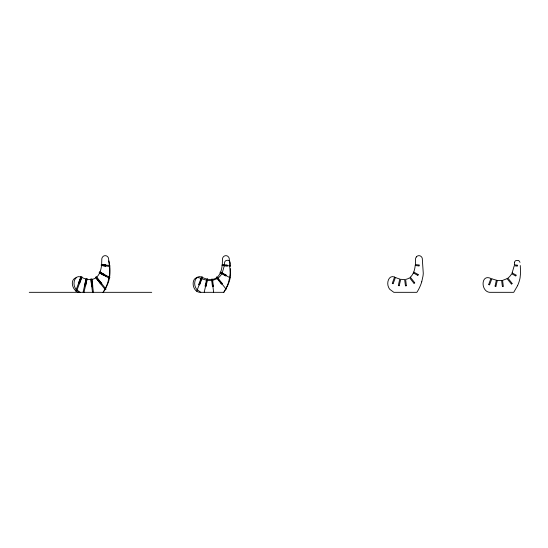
<?xml version="1.0" encoding="UTF-8"?>
<svg xmlns="http://www.w3.org/2000/svg" width="548" height="548" viewBox="0 0 548 548"><rect width="100%" height="100%" fill="white"/><g stroke="black" fill="none" stroke-linecap="round" stroke-linejoin="round"><path stroke-width="0.82" d="M91.55 285.755L90.941 279.521A14.577 14.577 0 0 1 87.016 279.206L85.673 285.638M514.524 262.478L514.353 264.725M84.467 285.419L85.488 285.782M224.433 264.725L224.605 262.478A2.439 2.439 0 0 1 226.303 260.506C229.05 259.19 231.105 262.444 230.318 265.033M109.244 264.903L108.552 258.485A3.809 3.809 0 0 0 107.874 257.026L107.161 256.313A3.254 3.254 0 0 0 103.346 256.245L102.62 256.944A3.857 3.857 0 0 0 101.791 259.423L101.675 263.656A42.525 42.525 0 0 1 101.599 264.554L101.503 265.499A26.907 26.907 0 0 1 100.024 272.068M105.696 265.972L105.798 265.068M226.057 265.944L226.16 265.026M227.331 266.088L227.434 265.17M419.124 265.944L419.227 265.026M517.25 266.088L517.353 265.17M224.303 265.773L222.214 272.904M84.508 285.905L86.057 279.028A25.598 25.598 0 0 1 81.748 277.446M205.171 285.905L206.726 279.028A25.598 25.598 0 0 1 202.418 277.446M398.382 285.275L399.793 279.028A25.598 25.598 0 0 1 395.485 277.446M495.091 285.905L496.372 280.22M83.097 292.132L85.557 281.323M85.591 281.179L86.221 278.391M83.988 292.337L86.447 281.521M86.474 281.384L87.111 278.589M204.212 292.235L206.665 281.425M206.699 281.282L207.336 278.487M206.075 286.111L207.651 279.24A14.577 14.577 0 0 0 211.583 279.521L212.412 286.138M399.286 285.481L400.718 279.24A14.577 14.577 0 0 0 404.65 279.521L405.417 285.597M495.995 286.111L497.31 280.384M421.741 281.802L422.994 276.069A34.675 34.675 0 0 0 423.262 273.294L422.282 258.485A3.809 3.809 0 0 0 421.611 257.026L420.891 256.313A3.254 3.254 0 0 0 417.083 256.245L416.35 256.944M198.842 284.316L201.52 277.055M392.347 283.131L394.587 277.055M488.761 284.316L490.905 278.48C480.808 273.589 480.623 291.31 489.528 292.324L513.729 292.324L517.565 285.679M81.104 276.432L75.686 291.057L76.542 291.372L81.96 276.754M196.78 291.214L202.198 276.596M81.714 277.466L79.563 283.665L79.159 283.659M199.712 284.638L202.383 277.466M393.217 283.453L395.45 277.466M489.631 284.638L491.816 278.829M227.646 285.679L223.81 292.324L199.616 292.324C190.731 291.331 190.814 273.603 200.979 278.453M512.133 272.904L514.223 265.773L516.942 266.061M99.578 272.911L100.017 272.109L104.367 274.48M104.38 275.082L104.038 275.514M104.517 274.829L104.394 274.445M105.456 276.124L105.894 275.322M109.436 278.295L109.867 277.5M224.851 275.439L225.297 274.63M225.851 275.986L226.297 275.171M417.925 275.439L418.364 274.63M515.771 275.986L516.216 275.171M105.524 288.556L106.976 285.679A34.606 34.606 0 0 0 109.497 277.911C110.326 272.329 110.251 266.301 108.805 260.958M105.284 288.988L103.14 292.324M221.748 273.781L221.522 274.158A13.947 13.947 0 0 1 218.008 278.103M100.133 283.2L100.558 283.248M100.832 283.035L101.106 282.679M101.079 284.364L101.791 283.796M221.002 283.432L221.721 282.857M221.55 284.124L222.276 283.556M414.069 283.432L414.788 282.857M511.469 284.124L512.195 283.556M216.487 277.788L215.891 278.179A9.515 9.515 0 0 1 212.569 279.37M217.172 278.651L212.734 280.364M507.085 278.651L502.653 280.364M105.346 264.862L101.62 264.581M105.25 266.081L105.387 264.869M92.352 285.823L92.77 285.631L91.886 279.405A9.515 9.515 0 0 0 95.188 278.213L95.818 277.788L100.14 283.193M91.831 286.741L92.735 286.631M212.384 285.898L213.302 285.789M212.453 286.44L213.371 286.33M405.452 285.898L406.369 285.789M502.372 286.44L503.29 286.33M211.672 280.514L211.165 280.555A16.159 16.159 0 0 1 208.898 280.535L207.418 280.364M501.591 280.514L501.112 280.555A16.159 16.159 0 0 1 498.817 280.535L497.337 280.364M76.432 277.651C69.158 279.439 72.452 291.248 78.946 292.324M29.263 292.324L151.728 292.324M415.261 265.513L418.823 265.917M222.187 265.513L227.03 266.061M101.524 265.513L105.209 266.081M221.844 264.999L230.379 265.972M101.229 264.547L109.764 265.52L109.682 266.431L101.127 265.451M514.366 264.828L517.052 265.136M418.925 264.992L415.357 264.581A42.525 42.525 0 0 0 415.405 263.656L415.521 259.423A3.857 3.857 0 0 1 416.35 256.937M227.132 265.136L222.289 264.581A42.525 42.525 0 0 0 222.337 263.656L222.454 259.423A3.857 3.857 0 0 1 223.283 256.937L224.016 256.252A3.254 3.254 0 0 1 227.831 256.306L228.543 257.026A3.809 3.809 0 0 1 229.215 258.485L230.194 273.294A34.675 34.675 0 0 1 229.927 276.069L228.674 281.802A41.997 41.997 0 0 1 223.796 292.317M496.351 280.192L491.851 278.836M206.438 280.192L201.904 278.829M495.029 286.2L495.926 286.405M398.321 285.577L399.218 285.782M205.253 285.577L206.151 285.782M205.11 286.2L206.007 286.405M394.478 276.98C388.58 274.726 386.354 283.124 388.614 287.33A7.925 7.925 0 0 0 389.854 289.385L393.841 292.324L416.877 292.324A41.997 41.997 0 0 0 421.748 281.802M201.411 276.98C195.506 274.726 193.286 283.124 195.54 287.33A7.925 7.925 0 0 0 196.787 289.385L200.774 292.324M80.748 276.98C74.843 274.726 72.617 283.124 74.877 287.33A7.925 7.925 0 0 0 76.117 289.385L80.111 292.324M488.658 284.597L489.522 284.919M392.245 283.419L393.108 283.741M199.177 283.419L200.041 283.741M198.739 284.597L199.602 284.919M81.721 277.404L80.864 277.083L78.412 283.234L78.994 283.597M101.072 282.631L96.599 277.199M515.504 275.843L511.695 273.767L511.442 274.158A13.947 13.947 0 0 1 507.928 278.103L512.01 283.316M413.363 272.959L417.651 275.295M220.289 272.959L225.584 275.843M99.626 272.959L103.969 275.493M219.995 272.26L230.16 277.815M99.544 271.856L109.716 277.411M99.113 272.657L109.278 278.213M512.14 272.938L515.949 275.028M413.726 272.082L418.097 274.48M220.659 272.082L226.029 275.028M507.119 278.658L511.277 283.891M413.877 283.193L409.582 277.795L408.959 278.179A9.515 9.515 0 0 1 405.636 279.37L406.335 285.487M216.515 277.795L221.365 283.891M216.426 276.911L226.242 289.303M96.112 276.624L106.065 289.186M95.4 277.192L105.353 289.755M410.329 277.199L414.603 282.617M217.261 277.199L222.091 283.316M501.646 280.535L502.331 286.138M212.001 278.802L213.61 292.235M91.783 278.72L93.4 292.18M90.879 278.829L92.496 292.29M502.585 280.398L503.256 286.029M212.549 279.405L213.336 286.029M519.997 262.321L518.764 260.506L516.271 260.471A2.439 2.439 0 0 0 514.469 262.471M520.278 265.533L520.593 272.719L520.066 277.905A34.606 34.606 0 0 1 517.552 285.672M230.359 265.533L230.407 266.15M109.34 265.992L109.525 273.294A34.675 34.675 0 0 1 109.258 276.069L108.004 281.802A41.997 41.997 0 0 1 103.134 292.317M230.578 268.623L230.146 277.905A34.606 34.606 0 0 1 227.632 285.672M220.221 272.952A12.453 12.453 0 0 1 217.296 277.206M222.118 265.533A26.907 26.907 0 0 1 220.693 272.068M99.558 272.952A12.453 12.453 0 0 1 96.633 277.206M413.288 272.952A12.453 12.453 0 0 1 410.37 277.206M415.185 265.533A26.907 26.907 0 0 1 413.761 272.068"/></g></svg>
